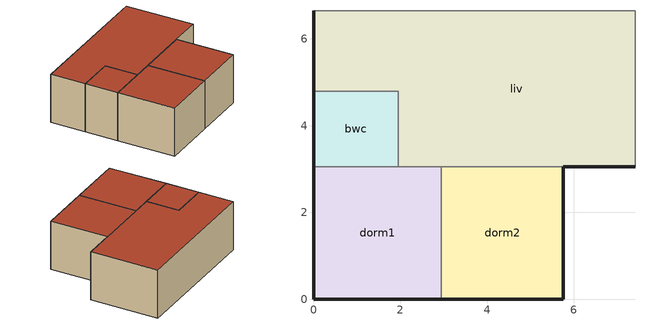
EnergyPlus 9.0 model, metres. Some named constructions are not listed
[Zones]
dorm1
 floor ground (floor): 2.95,3.05 2.95,0 0,0 0,3.05 z0
 wall outside (ext_wall): 0,3.05 0,0 2.95,0 z0:2.6
 wall to dorm2 (int_wall): 2.95,0 2.95,3.05 z0:2.6
 wall to bwc (int_wall): 1.95,3.05 0,3.05 z0:2.6
 wall to liv (int_wall): 2.95,3.05 1.95,3.05 z0:2.6
 roof outside (roof): 0,3.05 0,0 2.95,0 2.95,3.05 z2.6
dorm2
 floor ground (floor): 5.76,3.05 5.76,0 2.95,0 2.95,3.05 z0
 wall outside (ext_wall): 2.95,0 5.76,0 5.76,3.05 z0:2.6
 wall to liv (int_wall): 5.76,3.05 2.95,3.05 z0:2.6
 roof outside (roof): 2.95,3.05 2.95,0 5.76,0 5.76,3.05 z2.6
bwc
 floor ground (floor): 1.95,4.8 1.95,3.05 0,3.05 0,4.8 z0
 wall outside (ext_wall): 0,4.8 0,3.05 z0:2.6
 wall to liv (int_wall): 1.95,3.05 1.95,4.8 0,4.8 z0:2.6
 roof outside (roof): 0,4.8 0,3.05 1.95,3.05 1.95,4.8 z2.6
liv
 floor ground (floor): 7.41,6.65 7.41,3.05 1.95,3.05 1.95,4.8 0,4.8 0,6.65 z0
 wall outside (ext_wall): 5.76,3.05 7.41,3.05 / 0,6.65 0,4.8 z0:2.6
 wall adiabatic (int_wall): 7.41,3.05 7.41,6.65 0,6.65 z0:2.6
 roof outside (roof): 0,6.65 0,4.8 1.95,4.8 1.95,3.05 7.41,3.05 7.41,6.65 z2.6
[Building]
Untitled: North Axis {deg}=0; Terrain=City; Loads Convergence Tolerance Value=0.04; Temperature Convergence Tolerance Value {deltaC}=0.4; Solar Distribution=FullInteriorAndExterior; Maximum Number of Warmup Days=25
[Site:Location]
CHICAGO_IL_USA TMY2-94846: Latitude {deg}=41.78; Longitude {deg}=-87.75; Time Zone {hr}=-6; Elevation {m}=190
[HVACTemplate:Thermostat]
Constant Setpoint Thermostat: Constant Heating Setpoint {C}=20; Constant Cooling Setpoint {C}=25
[Zone] Multiplier=1
dorm1; dorm2; bwc; liv
